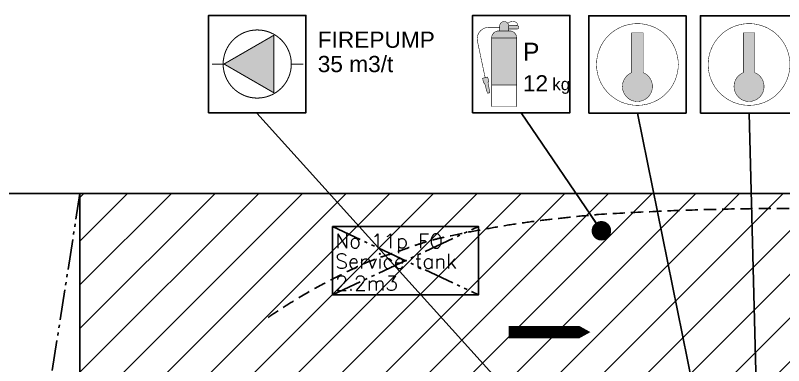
# Model space of a CAD drawing. Header units: millimetres. Extents: x 1084702 to 1166801, y 36632 to 124519.
# Drawn here: x 1097230 to 1105122, y 50863 to 54462 of the extents above; entities that cross this region are included whole.
import ezdxf
from ezdxf.enums import TextEntityAlignment as Align

# ---------------------------------------------------------------- set-up
doc = ezdxf.new("R2010")
doc.units = ezdxf.units.MM
doc.header["$LTSCALE"] = 250
doc.linetypes.add('DASHED', pattern=[0.75, 0.5, -0.25])
doc.linetypes.add('PHANTOM', pattern=[2.1, 1.25, -0.2, 0.125, -0.2, 0.125, -0.2])
doc.layers.get('0').update_dxf_attribs({"color": 255})
for name, color, linetype in [('%posline', 240, 'Continuous'), ('%symbol', 1, 'Continuous'), ('SAFECO1', 10, 'Continuous'), ('SAFECO3', 80, 'Continuous'), ('SAFECO7', 255, 'Continuous'), ('SAFETX1', 1, 'Continuous'), ('SAFETX7', 255, 'Continuous')]:
    doc.layers.add(name, color=color, linetype=linetype)
doc.styles.add('18', font='romans', dxfattribs={"height": 180})
doc.styles.add('ROMANS', font='ROMANS.shx', dxfattribs={"height": 100})
doc.styles.add('SYMBOL TXT', font='arial.ttf')
doc.dimstyles.new('dott', dxfattribs={"dimscale": 100, "dimtxt": 150, "dimasz": 0.01, "dimexe": 0.5, "dimexo": 1, "dimgap": 1, "dimtad": 1, "dimdsep": 46, "dimtxsty": 'ROMANS', "dimcen": 1.5, "dimclrd": 1, "dimclre": 1, "dimclrt": 2, "dimazin": 2, "dimtfac": 1, "dimtmove": 2, "dimatfit": 3, "dimldrblk": 'DOT', "dimfxl": 1, "dimtvp": 100, "dimtolj": 1, "dimarcsym": 0})

# ---------------------------------------------------------------- blocks, each defined once
blk = doc.blocks.new('A.2.3_SYMB')
at = {"layer": 'SAFECO1'}
h = blk.add_hatch(color=256, dxfattribs=at)
h.dxf.hatch_style = 1
h.paths.add_polyline_path([(-409.4, 600), (204.7, 245.4), (204.7, 954.6)])
at = {"layer": 'SAFECO7', "lineweight": -3}
blk.add_lwpolyline([(-600, 0), (600, 0), (600, 1200), (-600, 1200)], close=True, dxfattribs=at)
at = {"layer": 'SAFECO7', "const_width": 12.7}
blk.add_lwpolyline([(420.2, 600, -1), (-420.2, 600, -1), (420.2, 600, -1)], format="xyb", dxfattribs=at)
blk.add_lwpolyline([(-409.4, 600), (204.7, 245.4), (204.7, 954.6)], close=True, dxfattribs=at)
for points in [[(-409.4, 600), (-559.1, 600)], [(569.9, 600), (420.2, 600)]]:
    blk.add_lwpolyline(points, dxfattribs=at)
at = {"layer": 'SAFETX7', "style": 'SYMBOL TXT'}
for tag, p in [('TYPE', (745.7, 900)), ('L/MIN', (745.7, 600)), ('BAR', (745.7, 300))]:
    blk.add_attdef(tag, text='', height=200, dxfattribs=at).set_placement(p, align=Align.MIDDLE_LEFT)
blk = doc.blocks.new('A.2.28P_SYMB')
at = {"layer": 'SAFECO1'}
h = blk.add_hatch(color=256, dxfattribs=at)
h.dxf.hatch_style = 1
h.paths.add_polyline_path([(-137, 1007.8), (-284.2, 1007.8, 0.403094), (-365.1, 920), (-56.1, 920, 0.403094)])
h.paths.add_polyline_path([(-56.1, 920), (-365.1, 920), (-365.1, 341.8), (-56.1, 341.8)])
at = {"layer": 'SAFECO7'}
h = blk.add_hatch(color=256, dxfattribs=at)
h.dxf.hatch_style = 1
h.paths.add_polyline_path([(-50.9, 1073.2), (-155.8, 1073.2, -0.018519), (-155.6, 1069.1), (-155.6, 1031.7), (-50.9, 1031.7, 1)])
h.paths.add_polyline_path([(-155.6, 1069.1, 1), (-265.6, 1069.1), (-265.6, 1007.8), (-155.6, 1007.8)])
h.paths.add_polyline_path([(-400.3, 383.8), (-409.1, 370.7), (-387.2, 245), (-417, 239.8), (-451.2, 361.1), (-464.8, 369.2), (-476.5, 424.2), (-444.9, 430.9), (-413.6, 438.5)])
at = {"layer": 'SAFECO7', "lineweight": -3}
blk.add_lwpolyline([(-600, 0), (600, 0), (600, 1200), (-600, 1200)], close=True, dxfattribs=at)
at = {"layer": 'SAFECO7', "const_width": 6.68}
for points in [[(-444.9, 430.9), (-540, 881.4, -0.452225), (-413.3, 1051.1), (-265.6, 1051.1)], [(-155.6, 1007.8), (-155.6, 1069.1, 1), (-265.6, 1069.1), (-265.6, 1007.8)], [(-167.3, 1103.1), (-157.9, 1109, -0.258087), (-63.6, 1114.4, -0.513256), (-56.3, 1073.2)], [(-155.8, 1073.2), (-50.9, 1073.2, -1), (-50.9, 1031.7), (-155.6, 1031.7)]]:
    blk.add_lwpolyline(points, format="xyb", dxfattribs=at)
blk.add_lwpolyline([(-137, 1007.8), (-284.2, 1007.8, 0.403094), (-365.1, 920), (-56.1, 920, 0.403094)], format="xyb", close=True, dxfattribs=at)
blk.add_lwpolyline([(-56.1, 75.9), (-365.1, 75.9), (-365.1, 920), (-56.1, 920)], close=True, dxfattribs=at)
for points in [[(-387.5, 246.5), (-409.1, 370.7), (-400.3, 383.8), (-413.6, 438.5), (-444.9, 430.9), (-476.5, 424.2), (-464.8, 369.2), (-451.2, 361.1), (-417, 239.8), (-387.2, 245)], [(-56.1, 341.8), (-365.1, 341.8)]]:
    blk.add_lwpolyline(points, dxfattribs=at)
at = {"layer": 'SAFECO7', "style": 'SYMBOL TXT'}
for s, height, p in [('P', 220, (19.6, 576.3)), ('kg', 150, (382.3, 231.8))]:
    blk.add_text(s, height=height, dxfattribs=at).set_placement(p, align=Align.BOTTOM_LEFT)
blk.add_attdef('CAP.', text='', height=200, dxfattribs=at).set_placement((19.6, 201.8), align=Align.BOTTOM_LEFT)
blk = doc.blocks.new('A.2.42_SYMB')
at = {"layer": 'SAFECO1'}
h = blk.add_hatch(color=256, dxfattribs=at)
h.dxf.hatch_style = 1
edge = h.paths.add_edge_path()
edge.add_line((70.9, 499.5), (70.9, 990.9))
edge.add_line((70.9, 990.9), (-70.9, 990.9))
edge.add_line((-70.9, 990.9), (-70.9, 499.5))
edge.add_arc((0, 328.6), 185, 112.519, 270)
edge.add_arc((0, 328.6), 185, 270, 427.481)
at = {"layer": 'SAFECO7', "lineweight": -3}
blk.add_lwpolyline([(-600, 0), (600, 0), (600, 1200), (-600, 1200)], close=True, dxfattribs=at)
at = {"layer": 'SAFECO7', "const_width": 6}
blk.add_lwpolyline([(0, 1104, 1), (0, 96, 1), (0, 1104)], format="xyb", dxfattribs=at)
blk.add_lwpolyline([(70.9, 499.5), (70.9, 990.9), (-70.9, 990.9), (-70.9, 499.5, 0.82054), (0, 143.6, 0.82054)], format="xyb", close=True, dxfattribs=at)
blk = doc.blocks.new('A.3.1_SYMB')
at = {"layer": 'SAFECO3'}
blk.add_lwpolyline([(0, 0, 0, 360, 0), (-324, 0, 150, 150, 0), (-1008, 0, 150, 150, 0)], format="xyseb", dxfattribs=at)
blk = doc.blocks.new('_Dot')
at = {"color": 0, "linetype": 'ByBlock', "lineweight": -2}
blk.add_line((-0.5, 0), (-1, 0), dxfattribs=at)
at = {"color": 0, "linetype": 'ByBlock', "const_width": 0.5}
blk.add_lwpolyline([(-0.25, 0, 1), (0.25, 0, 1)], format="xyb", close=True, dxfattribs=at)
blk = doc.blocks.new('BL_1-deck_B4_2')
at = {"linetype": 'PHANTOM'}
for p, q in [((78629.6, 11283.8), (80129.6, 20883.8)), ((82724.7, 20542.7), (84224.7, 19842.7)), ((82724.7, 19842.7), (84224.7, 20542.7))]:
    blk.add_line(p, q, dxfattribs=at)
blk.add_line((80129.6, 11283.8), (80129.6, 20883.8))
at = {"flags": 128}
blk.add_lwpolyline([(73629.6, 20883.8), (88379.6, 20883.8)], dxfattribs=at)
at = {"linetype": 'DASHED', "flags": 128}
blk.add_lwpolyline([(82063, 19608.8, -0.01676), (82375.9, 19810.2, -0.011782), (82629.6, 19953.8, -0.005104), (82756.2, 20019.8, -0.003045), (82883.8, 20083.8, -0.005216), (83005.5, 20142.3, -0.016582), (83129.6, 20195.5, -0.014989), (83259.6, 20241.7, 0.004546), (83390.6, 20285.2, 0.004963), (83509.9, 20327.4, -0.009734), (83629.6, 20368.4, -0.023245), (83877.8, 20435.5, -0.007161), (84129.6, 20487.4, -0.003831), (84379.1, 20533.2, -0.006535), (84629.6, 20573.8, -0.006518), (84879.3, 20607.6, -0.003916), (85129.6, 20636.2, -0.003955), (85379.4, 20660.7, -0.002051), (85457.8, 20667.5, -0.01571), (87442.3, 20729.8), (88379.6, 20729.8)], format="xyb", dxfattribs=at)
blk.add_lwpolyline([(82724.7, 19842.7), (84224.7, 19842.7), (84224.7, 20542.7), (82724.7, 20542.7)], close=True)
at = {"style": '18'}
for s, p in [('No 11p FO', (82754.1, 20320.1)), ('Service tank', (82754.1, 20112.7)), ('2.2m3', (82754.1, 19886.2))]:
    blk.add_text(s, height=150, dxfattribs=at).set_placement(p)

msp = doc.modelspace()

# ---------------------------------------------------------------- hatches: boundary and pattern name
at = {"layer": '%symbol', "true_color": 0x939598}
h = msp.add_hatch(dxfattribs=at)
h.set_pattern_fill('ANSI31', color=252, scale=100)
h.paths.add_polyline_path([(1097892.6, 52632.3), (1097892.6, 43032.3), (1109392.6, 43032.3), (1109392.6, 52632.3)])

# ---------------------------------------------------------------- linework, layer by layer
at = {"layer": '%symbol', "color": 252, "true_color": 0x939598}
msp.add_lwpolyline([(1097892.6, 52632.3), (1097892.6, 43032.3), (1109392.6, 43032.3), (1109392.6, 52632.3)], close=True, dxfattribs=at)

# ---------------------------------------------------------------- block references
at = {"layer": '%symbol'}
ref = msp.add_blockref('A.2.3_SYMB', (1099714.4, 53462.1), dxfattribs=dict(at, xscale=0.8333333333329453, yscale=0.8333333333329453, zscale=0.8333333333329453))
ref.add_attrib('L/MIN', '35 m3/t', dxfattribs={"layer": 'SAFETX1', "height": 166.67, "style": 'SYMBOL TXT'}).set_placement((1100335.8, 53962.1), align=Align.MIDDLE_LEFT)
ref.add_attrib('TYPE', 'FIREPUMP', dxfattribs={"layer": 'SAFETX1', "height": 166.67, "style": 'SYMBOL TXT'}).set_placement((1100335.8, 54212.1), align=Align.MIDDLE_LEFT)
ref = msp.add_blockref('A.2.28P_SYMB', (1102426.5, 53462.1), dxfattribs=dict(at, xscale=0.8333333333329453, yscale=0.8333333333329453, zscale=0.8333333333329453))
ref.add_attrib('CAP.', '12', dxfattribs={"layer": 'SAFETX1', "height": 166.67, "style": 'SYMBOL TXT'}).set_placement((1102442.9, 53630.2), align=Align.BOTTOM_LEFT)
at = {"layer": '%symbol', "xscale": 0.8333333333329453, "yscale": 0.8333333333329453, "zscale": 0.8333333333329453}
for name, p in [('A.2.42_SYMB', (1103619.7, 53457.4)), ('A.2.42_SYMB', (1104766.6, 53457.4)), ('A.3.1_SYMB', (1103137.2, 51207.1))]:
    msp.add_blockref(name, p, dxfattribs=at)
msp.add_blockref('BL_1-deck_B4_2', (1017763, 31748.5))

# ---------------------------------------------------------------- leaders
at = {"layer": '%posline', "linetype": 'ByBlock'}
for points in [[(1105977, 46518.4), (1099711.3, 53457.4)], [(1103249.8, 52248.4), (1102426.5, 53462.1)], [(1104289.9, 50158.6), (1103619.7, 53457.4)], [(1104898.6, 48334.5), (1104766.6, 53457.4)]]:
    msp.add_leader(points, dimstyle='dott', override={"dimasz": 2, "dimgap": 1, "dimtad": 0, "dimclrd": 256}, dxfattribs=at)

doc.saveas('drawing.dxf')
